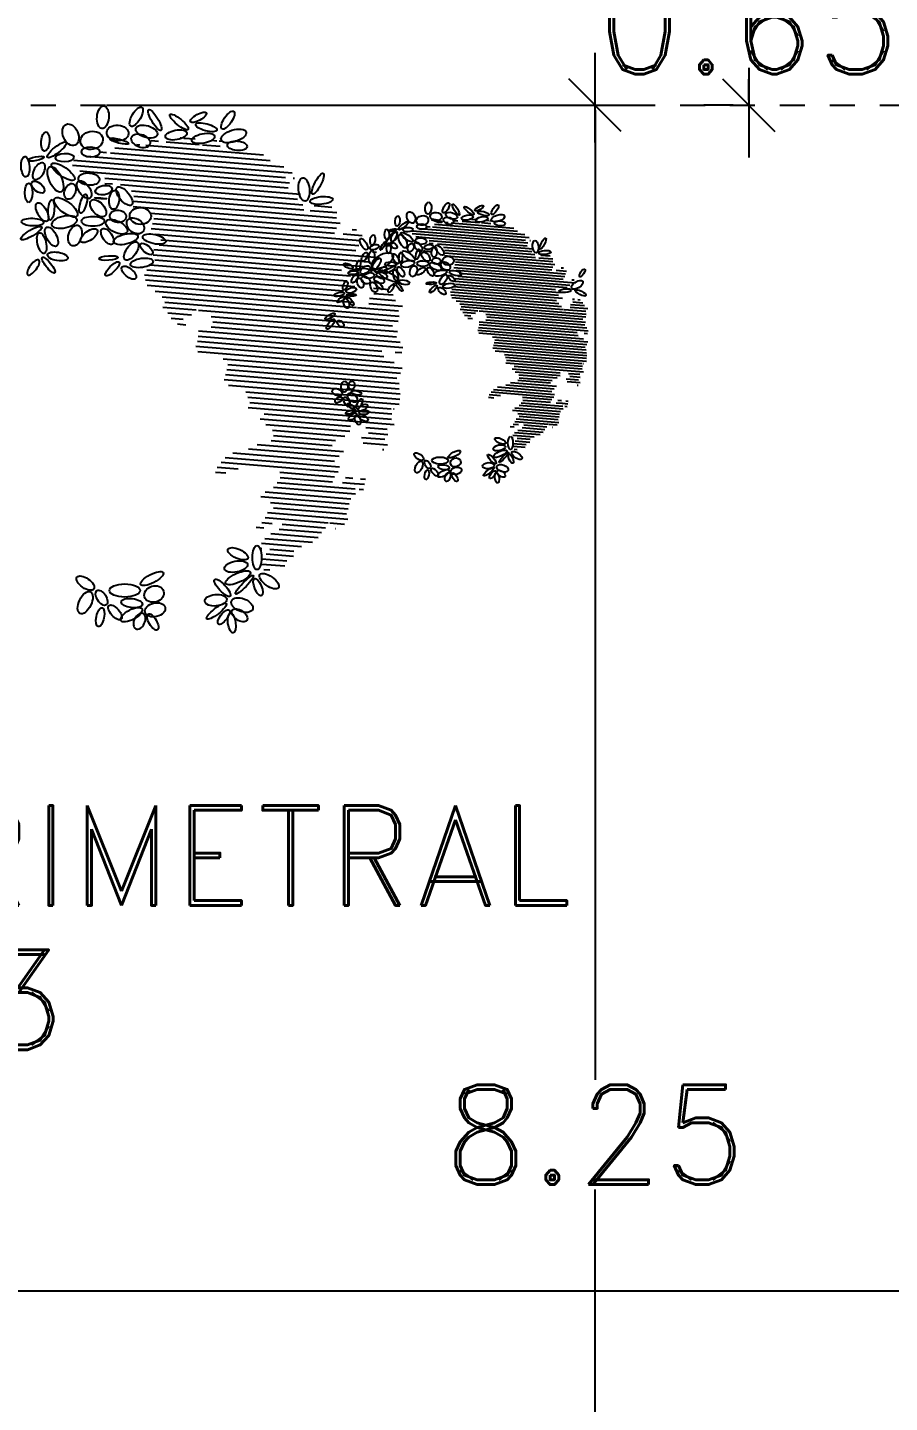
# Model space of a CAD drawing. Header units: millimetres. Extents: x 1590 to 1932, y -48 to 167.
# Drawn here: x 1697.19 to 1700.64, y -17.88 to -12.37 of the extents above; entities that cross this region are included whole.
import ezdxf
from ezdxf.enums import TextEntityAlignment as Align

# ---------------------------------------------------------------- set-up
doc = ezdxf.new("R2010")
doc.units = ezdxf.units.MM
doc.header["$LTSCALE"] = 0.1
doc.header["$MEASUREMENT"] = 0
doc.header["$PDMODE"] = 35
doc.header["$PDSIZE"] = 0.75
doc.linetypes.add('DASHED', pattern=[0.75, 0.5, -0.25])
doc.layers.get('0').update_dxf_attribs({"linetype": 'CONTINUOUS'})
doc.layers.get('DEFPOINTS').update_dxf_attribs({"linetype": 'CONTINUOUS'})
for name, color, linetype in [('CALLES', 3, 'CONTINUOUS'), ('MUEBLES', 1, 'CONTINUOUS'), ('PAREDES', 3, 'CONTINUOUS'), ('TEXT', 3, 'CONTINUOUS')]:
    doc.layers.add(name, color=color, linetype=linetype)
doc.styles.add('ROMAND', font='romand.shx')
doc.dimstyles.new('URBA', dxfattribs={"dimtxt": 20, "dimasz": 0.5, "dimexe": 1.25, "dimexo": 0.63, "dimgap": 0.63, "dimtad": 0, "dimtih": 1, "dimtoh": 1, "dimzin": 1, "dimdsep": 46, "dimtxsty": 'ROMAND', "dimcen": 2.5, "dimclrd": 1, "dimclre": 1, "dimclrt": 3, "dimadec": 0, "dimazin": 0, "dimtfac": 1, "dimtmove": 0, "dimatfit": 3, "dimfxl": 1, "dimtvp": 1, "dimtolj": 1, "dimtzin": 1, "dimarcsym": 0})

# ---------------------------------------------------------------- blocks, each defined once
blk = doc.blocks.new('UTP1$0$DIMBLOCK')
at = {"color": 4}
blk.add_line((-5.25, -5.25), (5.25, 5.25), dxfattribs=at)
at = {"color": 1}
blk.add_line((-7.5, 0), (10.5, 0), dxfattribs=at)
blk = doc.blocks.new('*D20')
at = {"color": 1, "linetype": 'Continuous', "lineweight": -2, "transparency": 16777216}
for p, q in [((1701.2441, -17.4342), (1701.1266, -17.4342)), ((1701.3066, -17.4542), (1701.3066, -18.0892)), ((1701.3066, -19.1642), (1701.3066, -18.5292)), ((1699.2382, -19.1842), (1701.4866, -19.1842))]:
    blk.add_line(p, q, dxfattribs=at)
at = {"layer": 'DEFPOINTS', "color": 0, "linetype": 'Continuous', "transparency": 16777216}
for p in [(1701.3066, -17.4342), (1701.3066, -17.4342), (1699.1757, -19.1842)]:
    blk.add_point(p, dxfattribs=at)
at = {"color": 1, "linetype": 'Continuous', "lineweight": -2, "transparency": 16777216, "xscale": 0.02, "yscale": 0.02, "zscale": 0.02}
for p, rotation in [((1701.3066, -17.4342), 90), ((1701.3066, -19.1842), 270)]:
    blk.add_blockref('UTP1$0$DIMBLOCK', p, dxfattribs=dict(at, rotation=rotation))
at = {"color": 3, "linetype": 'Continuous', "transparency": 16777216, "insert": (1701.3066, -18.3092), "char_height": 0.4, "attachment_point": 5, "style": 'ROMAND'}
blk.add_mtext('\\A1;1.75', dxfattribs=at)
blk = doc.blocks.new('*D19')
at = {"color": 1, "linetype": 'Continuous', "lineweight": -2, "transparency": 16777216}
for p, q in [((1697.5025, -12.6824), (1699.6392, -12.6824)), ((1699.4592, -12.7024), (1699.4592, -16.5874)), ((1699.4592, -20.9124), (1699.4592, -17.0274)), ((1697.5025, -20.9324), (1699.6392, -20.9324))]:
    blk.add_line(p, q, dxfattribs=at)
at = {"layer": 'DEFPOINTS', "color": 0, "linetype": 'Continuous', "transparency": 16777216}
for p in [(1697.44, -12.6824), (1699.4592, -12.6824), (1697.44, -20.9324)]:
    blk.add_point(p, dxfattribs=at)
at = {"color": 1, "linetype": 'Continuous', "lineweight": -2, "transparency": 16777216, "xscale": 0.02, "yscale": 0.02, "zscale": 0.02}
for p, rotation in [((1699.4592, -12.6824), 90), ((1699.4592, -20.9324), 270)]:
    blk.add_blockref('UTP1$0$DIMBLOCK', p, dxfattribs=dict(at, rotation=rotation))
at = {"color": 3, "linetype": 'Continuous', "transparency": 16777216, "insert": (1699.4592, -16.8074), "char_height": 0.4, "attachment_point": 5, "style": 'ROMAND'}
blk.add_mtext('\\A1;8.25', dxfattribs=at)
blk = doc.blocks.new('E6', base_point=(554.09564, 428.344445))
blk.add_circle((554.330218, 428.344445), 0.234577)
blk = doc.blocks.new('ARB-9')
at = {"color": 0}
for p, q in [((24.1087, 9.9248), (24.1087, 9.9251)), ((24.1294, 9.0923), (24.1294, 9.9436)), ((24.1501, 9.0739), (24.1501, 9.9455)), ((24.1087, 9.0668), (24.1087, 9.8917)), ((24.1708, 9.8457), (24.1708, 9.9151)), ((24.088, 9.8143), (24.088, 9.8431)), ((24.1708, 9.0774), (24.1708, 9.8439)), ((24.1915, 9.0269), (24.1915, 9.8133)), ((24.2121, 9.7806), (24.2121, 9.8114)), ((24.0673, 9.1582), (24.0673, 9.7828)), ((24.088, 9.1022), (24.088, 9.7978)), ((24.0466, 9.7501), (24.0466, 9.7506)), ((24.0466, 9.6834), (24.0466, 9.6979)), ((24.2121, 9.0374), (24.2121, 9.7485)), ((24.2328, 9.0133), (24.2328, 9.7024)), ((24.0466, 9.187), (24.0466, 9.6593)), ((24.2535, 9.0084), (24.2535, 9.6908)), ((24.2742, 8.8753), (24.2742, 9.6908)), ((24.2949, 9.6449), (24.2949, 9.6908)), ((24.2949, 8.8594), (24.2949, 9.6427)), ((24.0259, 9.6112), (24.0259, 9.6405)), ((24.3156, 8.8724), (24.3156, 9.6175)), ((24.3363, 8.8786), (24.3363, 9.604)), ((24.357, 8.7734), (24.357, 9.6075)), ((24.3777, 8.7773), (24.3777, 9.6118)), ((24.3984, 8.788), (24.3984, 9.5928)), ((24.4604, 8.7513), (24.4604, 9.5946)), ((24.4811, 8.838), (24.4811, 9.5949)), ((24.5225, 8.8119), (24.5225, 9.603)), ((24.5432, 8.7801), (24.5432, 9.6154)), ((24.5639, 8.8238), (24.5639, 9.6235)), ((24.5846, 8.8056), (24.5846, 9.6172)), ((24.6053, 8.7842), (24.6053, 9.6088)), ((24.0259, 9.4474), (24.0259, 9.5793)), ((24.419, 8.6927), (24.419, 9.5697)), ((24.4397, 8.7347), (24.4397, 9.5747)), ((24.5018, 8.8005), (24.5018, 9.5864)), ((24.6259, 8.7665), (24.6259, 9.5746)), ((24.6466, 8.5934), (24.6466, 9.5454)), ((24.6673, 8.5955), (24.6673, 9.5335)), ((24.688, 9.4056), (24.688, 9.5397)), ((24.0053, 9.5215), (24.0053, 9.5254)), ((24.0053, 9.4646), (24.0053, 9.511)), ((24.7087, 9.4218), (24.7087, 9.5173)), ((24.7294, 9.4547), (24.7294, 9.5023)), ((24.0259, 9.3628), (24.0259, 9.4339)), ((24.7501, 9.4423), (24.7501, 9.4759)), ((24.0053, 9.3775), (24.0053, 9.398)), ((24.0053, 9.3565), (24.0053, 9.3688)), ((24.688, 8.616), (24.688, 9.3953)), ((24.7708, 8.5679), (24.7708, 9.3891)), ((24.7915, 8.6511), (24.7915, 9.3886)), ((24.8121, 8.6408), (24.8121, 9.3903)), ((24.8328, 8.598), (24.8328, 9.3954)), ((24.8535, 8.564), (24.8535, 9.3849)), ((24.7087, 8.5945), (24.7087, 9.3435)), ((24.7294, 8.5968), (24.7294, 9.3354)), ((24.7501, 8.5806), (24.7501, 9.3406)), ((24.8742, 8.5692), (24.8742, 9.2812)), ((24.8949, 8.582), (24.8949, 9.2612)), ((24.9156, 8.5708), (24.9156, 9.2639)), ((24.9363, 8.5689), (24.9363, 9.267)), ((24.957, 8.564), (24.957, 9.271)), ((25.288, 8.786), (25.288, 9.2564)), ((25.3087, 9.1859), (25.3087, 9.27)), ((25.3294, 9.2341), (25.3294, 9.2748)), ((24.9777, 8.564), (24.9777, 9.2518)), ((25.2466, 8.8043), (25.2466, 9.2127)), ((25.2673, 8.7822), (25.2673, 9.2414)), ((24.9984, 8.564), (24.9984, 9.1802)), ((25.019, 8.5944), (25.019, 9.1711)), ((25.0397, 8.5906), (25.0397, 9.1611)), ((25.0604, 8.5906), (25.0604, 9.1659)), ((25.2259, 8.7869), (25.2259, 9.1507)), ((25.0811, 8.5775), (25.0811, 9.1)), ((25.1018, 8.7519), (25.1018, 9.1141)), ((25.2053, 8.7712), (25.2053, 9.1185)), ((25.5363, 9.0638), (25.5363, 9.0945)), ((24.1294, 9.0554), (24.1294, 9.0613)), ((25.1225, 8.7519), (25.1225, 9.0898)), ((25.1432, 8.771), (25.1432, 9.0618)), ((25.1639, 8.8069), (25.1639, 9.0561)), ((25.1846, 8.8183), (25.1846, 9.0642)), ((25.3708, 8.7091), (25.3708, 9.0386)), ((25.3915, 8.7263), (25.3915, 9.0703)), ((25.4121, 8.7315), (25.4121, 9.0861)), ((25.4328, 8.7335), (25.4328, 9.0454)), ((25.4742, 8.7315), (25.4742, 9.0541)), ((25.4949, 8.8095), (25.4949, 9.0623)), ((25.5156, 9.0331), (25.5156, 9.0737)), ((25.5777, 8.865), (25.5777, 9.0567)), ((25.5984, 8.9077), (25.5984, 9.069)), ((25.619, 9.0653), (25.619, 9.0752)), ((25.6397, 8.9362), (25.6397, 9.0465)), ((25.6604, 8.9619), (25.6604, 9.0627)), ((25.6811, 8.9681), (25.6811, 9.0603)), ((25.7018, 9.0264), (25.7018, 9.0502)), ((24.2535, 8.876), (24.2535, 8.9827)), ((25.3087, 8.7992), (25.3087, 9.019)), ((25.3294, 8.8056), (25.3294, 9.0154)), ((25.3501, 8.7125), (25.3501, 9.0256)), ((25.4535, 8.7383), (25.4535, 9.0328)), ((25.5156, 8.8186), (25.5156, 8.993)), ((25.5363, 8.8331), (25.5363, 9.0032)), ((25.557, 8.8441), (25.557, 9.0349)), ((25.619, 8.9369), (25.619, 9.0331)), ((24.2328, 8.8976), (24.2328, 8.9679)), ((24.3363, 8.7673), (24.3363, 8.8441)), ((24.3156, 8.792), (24.3156, 8.8086)), ((24.6259, 8.5974), (24.6259, 8.7617)), ((25.3294, 8.7183), (25.3294, 8.7649)), ((25.4949, 8.7431), (25.4949, 8.803)), ((25.5156, 8.7777), (25.5156, 8.7793)), ((24.3984, 8.7049), (24.3984, 8.7207)), ((24.5846, 8.6124), (24.5846, 8.7179)), ((24.6053, 8.5838), (24.6053, 8.719)), ((25.3087, 8.7247), (25.3087, 8.7544)), ((25.3294, 8.6773), (25.3294, 8.7163)), ((24.5432, 8.6897), (24.5432, 8.7049)), ((24.5432, 8.6472), (24.5432, 8.6663)), ((24.5639, 8.6245), (24.5639, 8.7016)), ((25.1018, 8.6049), (25.1018, 8.6898)), ((25.1225, 8.6002), (25.1225, 8.6777)), ((25.1432, 8.6109), (25.1432, 8.7044)), ((25.1639, 8.5974), (25.1639, 8.6953)), ((25.3087, 8.6744), (25.3087, 8.6939)), ((25.3501, 8.6786), (25.3501, 8.6964)), ((24.7915, 8.5711), (24.7915, 8.5969)), ((25.1846, 8.6109), (25.1846, 8.6168)), ((24.2904, 8.5574), (24.2904, 8.5576)), ((24.3014, 8.1134), (24.3014, 8.5675)), ((24.3125, 8.1036), (24.3125, 8.5685)), ((24.3235, 8.5152), (24.3235, 8.5523)), ((25.019, 8.5834), (25.019, 8.5854)), ((24.2794, 8.4985), (24.2794, 8.5138)), ((24.2794, 8.1187), (24.2794, 8.4897)), ((24.2904, 8.0998), (24.2904, 8.5398)), ((24.3235, 8.1055), (24.3235, 8.5143)), ((24.3345, 8.0786), (24.3345, 8.4979)), ((24.3456, 8.4805), (24.3456, 8.4969)), ((24.2573, 8.4643), (24.2573, 8.4645)), ((24.2573, 8.4287), (24.2573, 8.4364)), ((24.2683, 8.1486), (24.2683, 8.4817)), ((24.3456, 8.0841), (24.3456, 8.4634)), ((24.3566, 8.0713), (24.3566, 8.4388)), ((24.3676, 8.0687), (24.3676, 8.4326)), ((24.3787, 7.9977), (24.3787, 8.4326)), ((24.3897, 8.4082), (24.3897, 8.4326)), ((24.2463, 8.3902), (24.2463, 8.4058)), ((24.2573, 8.164), (24.2573, 8.4158)), ((24.3897, 7.9892), (24.3897, 8.407)), ((24.4007, 7.9962), (24.4007, 8.3935)), ((24.4118, 7.9995), (24.4118, 8.3864)), ((24.4228, 7.9434), (24.4228, 8.3882)), ((24.4338, 7.9454), (24.4338, 8.3905)), ((24.4449, 7.9511), (24.4449, 8.3804)), ((24.478, 7.9316), (24.478, 8.3813)), ((24.489, 7.9778), (24.489, 8.3815)), ((24.5001, 7.9578), (24.5001, 8.3769)), ((24.5111, 7.9639), (24.5111, 8.3858)), ((24.5221, 7.9469), (24.5221, 8.3924)), ((24.5332, 7.9702), (24.5332, 8.3967)), ((24.5442, 7.9605), (24.5442, 8.3934)), ((24.5552, 7.9491), (24.5552, 8.3889)), ((24.2352, 8.3423), (24.2352, 8.3444)), ((24.2352, 8.312), (24.2352, 8.3367)), ((24.2463, 8.3028), (24.2463, 8.3732)), ((24.4559, 7.9003), (24.4559, 8.368)), ((24.467, 7.9227), (24.467, 8.3707)), ((24.5663, 7.9397), (24.5663, 8.3707)), ((24.5773, 7.8473), (24.5773, 8.3551)), ((24.5883, 7.8485), (24.5883, 8.3487)), ((24.5994, 8.2805), (24.5994, 8.352)), ((24.6104, 8.2892), (24.6104, 8.3401)), ((24.6214, 8.3067), (24.6214, 8.3321)), ((24.2352, 8.2655), (24.2352, 8.2765)), ((24.2463, 8.2577), (24.2463, 8.2956)), ((24.5994, 7.8594), (24.5994, 8.275)), ((24.6325, 8.3001), (24.6325, 8.318)), ((24.6435, 7.8337), (24.6435, 8.2717)), ((24.6545, 7.8781), (24.6545, 8.2714)), ((24.6656, 7.8726), (24.6656, 8.2724)), ((24.6766, 7.8498), (24.6766, 8.2751)), ((24.6876, 7.8316), (24.6876, 8.2695)), ((24.2352, 8.2543), (24.2352, 8.2609)), ((24.6104, 7.8479), (24.6104, 8.2474)), ((24.6214, 7.8491), (24.6214, 8.2431)), ((24.6325, 7.8405), (24.6325, 8.2458)), ((24.6987, 7.8345), (24.6987, 8.2142)), ((24.9414, 8.189), (24.9414, 8.2108)), ((24.7097, 7.8413), (24.7097, 8.2035)), ((24.7207, 7.8353), (24.7207, 8.205)), ((24.7318, 7.8343), (24.7318, 8.2066)), ((24.7428, 7.8316), (24.7428, 8.2087)), ((24.7538, 7.8316), (24.7538, 8.1985)), ((24.7649, 7.8316), (24.7649, 8.1603)), ((24.7759, 7.8479), (24.7759, 8.1555)), ((24.8973, 7.9598), (24.8973, 8.1777)), ((24.9083, 7.948), (24.9083, 8.193)), ((24.9194, 7.9501), (24.9194, 8.2009)), ((24.9304, 8.1634), (24.9304, 8.2082)), ((24.787, 7.8458), (24.787, 8.1501)), ((24.798, 7.8458), (24.798, 8.1527)), ((24.809, 7.8389), (24.809, 8.1175)), ((24.8201, 7.9319), (24.8201, 8.125)), ((24.8311, 7.9319), (24.8311, 8.1121)), ((24.8752, 7.9422), (24.8752, 8.1274)), ((24.8863, 7.9505), (24.8863, 8.1446)), ((24.9745, 7.9182), (24.9745, 8.1017)), ((24.9856, 7.921), (24.9856, 8.1101)), ((25.0407, 8.0818), (25.0407, 8.1035)), ((25.0518, 8.0982), (25.0518, 8.1146)), ((25.0849, 8.015), (25.0849, 8.101)), ((25.0959, 8.099), (25.0959, 8.1043)), ((24.3014, 8.0937), (24.3014, 8.0969)), ((24.3566, 8.0096), (24.3566, 8.0471)), ((24.3676, 7.9981), (24.3676, 8.055)), ((24.8421, 7.942), (24.8421, 8.0971)), ((24.8532, 7.9612), (24.8532, 8.0941)), ((24.8642, 7.9673), (24.8642, 8.0984)), ((24.9304, 7.9571), (24.9304, 8.0743)), ((24.9414, 7.9605), (24.9414, 8.0724)), ((24.9525, 7.9109), (24.9525, 8.0778)), ((24.9635, 7.909), (24.9635, 8.0848)), ((24.9966, 7.9221), (24.9966, 8.0884)), ((25.0076, 7.9246), (25.0076, 8.0817)), ((25.0187, 7.921), (25.0187, 8.0931)), ((25.0297, 7.9626), (25.0297, 8.0974)), ((25.0407, 7.9675), (25.0407, 8.0604)), ((25.0518, 7.9752), (25.0518, 8.0659)), ((25.0628, 7.981), (25.0628, 8.0828)), ((25.0738, 7.9922), (25.0738, 8.0945)), ((25.0959, 8.0306), (25.0959, 8.0819)), ((25.107, 8.0302), (25.107, 8.089)), ((25.118, 8.0439), (25.118, 8.0976)), ((25.129, 8.0472), (25.129, 8.0964)), ((25.1401, 8.0783), (25.1401, 8.091)), ((24.4007, 7.9533), (24.4007, 7.9621)), ((24.4118, 7.9401), (24.4118, 7.9811)), ((24.5663, 7.8495), (24.5663, 7.9371)), ((24.9414, 7.914), (24.9414, 7.9388)), ((25.0297, 7.9272), (25.0297, 7.9591)), ((25.0407, 7.9456), (25.0407, 7.9465)), ((24.4449, 7.9068), (24.4449, 7.9153)), ((24.5221, 7.8987), (24.5221, 7.9068)), ((24.5221, 7.876), (24.5221, 7.8862)), ((24.5332, 7.8639), (24.5332, 7.905)), ((24.5442, 7.8575), (24.5442, 7.9138)), ((24.5552, 7.8422), (24.5552, 7.9143)), ((24.8201, 7.8535), (24.8201, 7.8988)), ((24.8311, 7.851), (24.8311, 7.8923)), ((24.8421, 7.8567), (24.8421, 7.9066)), ((24.8532, 7.8495), (24.8532, 7.9017)), ((24.9304, 7.9174), (24.9304, 7.9332)), ((24.9304, 7.8906), (24.9304, 7.901)), ((24.9414, 7.8921), (24.9414, 7.9129)), ((24.9525, 7.8928), (24.9525, 7.9023)), ((24.6545, 7.8354), (24.6545, 7.8492)), ((24.7759, 7.842), (24.7759, 7.8431)), ((24.8642, 7.8567), (24.8642, 7.8598))]:
    blk.add_line(p, q, dxfattribs=at)
for p, xscale, yscale, zscale, rotation in [((24.2109, 10.1282), 0.1758367028017242, -0.07173749288793103, 0.1758367028017242, 171.928069), ((24.1254, 10.0625), 0.1398701017241379, -0.03284366702586208, 0.1398701017241379, 73.542731), ((24.1502, 10.0625), 0.1574537877155173, 0.08556640991379312, 0.1574537877155173, 25.551858), ((24.2293, 10.1023), 0.1334760420258621, -0.07260180129310345, 0.1334760420258621, 305.58337), ((24.2349, 10.1152), 0.1638478474137931, -0.06568735150862069, 0.1638478474137931, 355.645101), ((24.3804, 10.0297), 0.1766359668103449, -0.07865196012931033, 0.1766359668103449, 146.794294), ((24.3868, 10.0426), 0.1886248396551724, -0.06568735150862069, 0.1886248396551724, 87.213589), ((24.4051, 10.0495), 0.2062085081896552, -0.05272274288793104, 0.2062085081896552, 54.41663), ((24.5386, 10.0495), 0.1574537877155173, 0.05877288426724138, 0.1574537877155173, 32.501065), ((24.1014, 10.0625), 0.1638478474137931, -0.07173749288793103, 0.1638478474137931, 180), ((24.1254, 10.0495), 0.2070077547413793, -0.05272274288793104, 0.2070077547413793, 227.239264), ((24.1502, 10.0297), 0.2365802961206897, -0.07865196012931033, 0.2365802961206897, 299.935902), ((24.1622, 10.0366), 0.2365802961206897, -0.1054454857758621, 0.2365802961206897, 330.837991), ((24.3748, 10.0167), 0.1758367028017242, -0.05272274288793104, 0.1758367028017242, 180), ((24.4051, 10.0297), 0.1822307799568966, -0.08556640991379312, 0.1822307799568966, 327.347353), ((24.4291, 10.0564), 0.1822307799568966, -0.07260180129310345, 0.1822307799568966, 342.3308149999999), ((24.5266, 10.0366), 0.1694426431034483, -0.04580827564655172, 0.1694426431034483, 316.804062), ((24.0678, 9.9424), 0.1934203887931035, -0.1287817778017241, 0.1934203887931035, 152.112675), ((24.1254, 10.0167), 0.1582530342672414, -0.07260180129310345, 0.1582530342672414, 263.05435), ((24.2229, 9.938), 0.1398701017241379, -0.09161656875000002, 0.1398701017241379, 16.690792), ((24.35, 9.9112), 0.2429743558189655, -0.09766671012931036, 0.2429743558189655, 122.817286), ((24.3628, 9.9112), 0.2181973635775862, -0.1045811773706897, 0.2181973635775862, 72.40862299999999), ((24.5146, 10.0167), 0.1758367028017242, -0.07260180129310345, 0.1758367028017242, 274.748106), ((24.0551, 9.9216), 0.1934203887931035, -0.1547109950431035, 0.1934203887931035, 254.7984), ((24.1989, 9.9182), 0.1814315159482759, -0.1045811773706897, 0.1814315159482759, 270), ((24.2109, 9.9182), 0.1758367028017242, -0.09161656875000002, 0.1758367028017242, 319.587694), ((24.3868, 9.9052), 0.1822307799568966, -0.1114956271551724, 0.1822307799568966, 10.58008), ((23.9927, 9.8404), 0.1934203887931035, -0.10112394375, 0.1934203887931035, 180), ((24.0926, 9.9147), 0.1558552596982759, -0.08729502672413794, 0.1558552596982759, 266.487796), ((24.338, 9.8983), 0.170241907112069, -0.05185843448275862, 0.170241907112069, 191.266013), ((24.2836, 9.8594), 0.1758367028017242, -0.09853101853448276, 0.1758367028017242, 314.0484609999999), ((24.3628, 9.7997), 0.1998144484913793, 0.07865196012931033, 0.1998144484913793, 85.992639), ((24.3987, 9.8265), 0.170241907112069, -0.07865196012931033, 0.170241907112069, 49.743806), ((24.0055, 9.8205), 0.187026311637931, -0.1348319191810345, 0.187026311637931, 270), ((24.0303, 9.8067), 0.1686433965517242, -0.03370797543103448, 0.1686433965517242, 280.4783160000001), ((24.2469, 9.8464), 0.1462641788793103, -0.07951626853448276, 0.1462641788793103, 255.613959), ((24.2717, 9.8464), 0.1031042540948276, -0.006914449784482759, 0.1031042540948276, 270), ((24.3931, 9.8067), 0.1574537877155173, -0.07865196012931033, 0.1574537877155173, 321.691422), ((24.5018, 9.7341), 0.1638478474137931, -0.03889382586206896, 0.1638478474137931, 81.175392), ((24.2229, 9.7609), 0.1942196353448276, -0.08556640991379312, 0.1942196353448276, 315.909593), ((24.2349, 9.7669), 0.1638478474137931, -0.0847021015086207, 0.1638478474137931, 2.251892), ((24.338, 9.7807), 0.1398701017241379, -0.1054454857758621, 0.1398701017241379, 270), ((24.3628, 9.7937), 0.1998144484913793, -0.09853101853448276, 0.1998144484913793, 291.88042), ((24.4107, 9.6623), 0.212602567887931, -0.08556640991379312, 0.212602567887931, 71.749948), ((24.5202, 9.728), 0.1638478474137931, -0.05272274288793104, 0.1638478474137931, 40.566776), ((25.8342, 9.7228), 0.1758367028017242, -0.08556640991379312, 0.1758367028017242, 119.944796), ((25.8462, 9.7358), 0.2062085081896552, -0.1045811773706897, 0.2062085081896552, 20.744685), ((23.9743, 9.7263), 0.187026311637931, -0.0743304181034483, 0.187026311637931, 205.261598), ((23.9807, 9.7055), 0.1934203887931035, -0.10112394375, 0.1934203887931035, 282.305911), ((24.0175, 9.7194), 0.1686433965517242, -0.1080383935344828, 0.1686433965517242, 287.217457), ((24.3324, 9.7012), 0.1822307799568966, -0.144339311637931, 0.1822307799568966, 266.129052), ((24.35, 9.7081), 0.1646470939655172, -0.1184100943965517, 0.1646470939655172, 301.793919), ((24.4355, 9.6623), 0.1822307799568966, -0.08556640991379312, 0.1822307799568966, 29.714794), ((24.5386, 9.715), 0.1518589745689655, -0.07260180129310345, 0.1518589745689655, 306.041986), ((25.8398, 9.7099), 0.1454649148706897, -0.07865196012931033, 0.1454649148706897, 322.530636), ((25.9069, 9.6839), 0.1638478474137931, -0.06568735150862069, 0.1638478474137931, 6.885925999999999), ((23.9807, 9.6044), 0.2054092441810345, -0.05358705129310345, 0.2054092441810345, 144.501428), ((24.4107, 9.6424), 0.2006136950431035, -0.07865196012931033, 0.2006136950431035, 277.965534), ((24.4411, 9.6494), 0.1342753060344828, -0.0596371926724138, 0.1342753060344828, 305.188152), ((24.5266, 9.6822), 0.1942196353448276, -0.07865196012931033, 0.1942196353448276, 256.776838), ((25.8254, 9.5379), 0.261357288362069, -0.1114956271551724, 0.261357288362069, 85.44208800000001), ((25.895, 9.6571), 0.1574537877155173, -0.07173749288793103, 0.1574537877155173, 314.1184079999999), ((24.0055, 9.5845), 0.187026311637931, -0.0812448853448276, 0.187026311637931, 254.828294), ((25.8798, 9.524), 0.1822307799568966, -0.07865196012931033, 0.1822307799568966, 92.20655800000002), ((25.8981, 9.524), 0.2062085081896552, -0.0847021015086207, 0.2062085081896552, 56.620077), ((23.9679, 9.4964), 0.1998144484913793, -0.05358705129310345, 0.1998144484913793, 124.601171), ((25.8014, 9.5379), 0.2181973635775862, -0.07260180129310345, 0.2181973635775862, 237.514893), ((25.9165, 9.518), 0.1454649148706897, 0.09161656875000002, 0.1454649148706897, 21.157575), ((23.9368, 9.4895), 0.1558552596982759, -0.05358705129310345, 0.1558552596982759, 236.262371), ((23.9863, 9.3883), 0.1998144484913793, -0.0812448853448276, 0.1998144484913793, 73.987174), ((25.8494, 9.518), 0.170241907112069, -0.1382891528017241, 0.170241907112069, 248.38077), ((25.9101, 9.5111), 0.1766359668103449, -0.1175457859913793, 0.1766359668103449, 252.313808), ((25.9165, 9.4981), 0.1574537877155173, -0.06568735150862069, 0.1574537877155173, 325.179835), ((23.9615, 9.3814), 0.187026311637931, -0.06050150107758621, 0.187026311637931, 100.347736), ((23.9552, 9.3615), 0.1814315159482759, -0.06741596831896551, 0.1814315159482759, 209.167432), ((23.9991, 9.3615), 0.2245914407327587, -0.10112394375, 0.2245914407327587, 247.872239), ((24.0175, 9.3348), 0.1686433965517242, -0.0812448853448276, 0.1686433965517242, 270), ((25.8318, 9.1895), 0.1878255756465518, -0.09853101853448276, 0.1878255756465518, 79.93621999999999), ((25.8494, 9.1895), 0.212602567887931, -0.05272274288793104, 0.212602567887931, 47.239264), ((25.6616, 9.1178), 0.1878255756465518, -0.07865196012931033, 0.1878255756465518, 109.518547), ((25.6855, 9.1178), 0.2006136950431035, -0.09248087715517243, 0.2006136950431035, 73.80598400000001), ((25.7159, 9.104), 0.2309855004310345, -0.07865196012931033, 0.2309855004310345, 60.76383000000001), ((25.819, 9.1766), 0.1950188993534483, -0.05877288426724138, 0.1950188993534483, 132.760736), ((25.8742, 9.1766), 0.1518589745689655, -0.05877288426724138, 0.1518589745689655, 32.228389), ((25.7287, 9.091), 0.2181973635775862, -0.03889382586206896, 0.2181973635775862, 39.219307), ((25.8374, 9.1697), 0.1942196353448276, -0.1114956271551724, 0.1942196353448276, 286.618283), ((25.8742, 9.1636), 0.1518589745689655, -0.08556640991379312, 0.1518589745689655, 300.195482), ((25.8862, 9.1697), 0.170241907112069, -0.06568735150862069, 0.170241907112069, 347.7961789999999), ((25.7039, 9.0781), 0.2062085081896552, -0.07865196012931033, 0.2062085081896552, 175.292933), ((25.7407, 9.085), 0.1574537877155173, -0.0596371926724138, 0.1574537877155173, 333.206796), ((24.2165, 9.0063), 0.2006136950431035, -0.09248087715517243, 0.2006136950431035, 169.89314), ((25.7223, 9.0651), 0.1942196353448276, -0.08556640991379312, 0.1942196353448276, 301.060408), ((24.1861, 8.9795), 0.2006136950431035, -0.05272274288793104, 0.2006136950431035, 203.115863), ((24.2165, 8.9864), 0.1942196353448276, -0.06568735150862069, 0.1942196353448276, 259.881614), ((24.6557, 8.8512), 0.09377957482758624, -0.03134553827586208, 0.09377957482758624, 54.629061), ((24.6783, 8.8512), 0.1069939706896552, -0.03825999620689656, 0.1069939706896552, 32.662387), ((24.4681, 8.7936), 0.08695924448275864, -0.03595518310344828, 0.08695924448275864, 108.535537), ((24.5585, 8.8236), 0.0775812879310345, -0.03503325413793104, 0.0775812879310345, 196.085972), ((24.5649, 8.8129), 0.09079568379310346, -0.04194771206896552, 0.09079568379310346, 249.946493), ((24.5713, 8.8199), 0.09079568379310346, -0.03134553827586208, 0.09079568379310346, 72.514496), ((24.5845, 8.8129), 0.08738551862068968, -0.02811879620689656, 0.08738551862068968, 52.422076), ((24.5909, 8.8166), 0.09079568379310346, -0.04563541862068967, 0.09079568379310346, 338.153925), ((24.6847, 8.8374), 0.06820333137931037, -0.04194771206896552, 0.06820333137931037, 306.8794), ((24.9762, 8.7954), 0.09079568379310346, -0.05623759241379311, 0.09079568379310346, 108.796262), ((24.989, 8.7954), 0.06820333137931037, -0.04194771206896552, 0.06820333137931037, 50.890389), ((24.3901, 8.7429), 0.1099778710344828, -0.04563541862068967, 0.1099778710344828, 144.06217), ((24.4016, 8.7429), 0.08354907931034483, -0.03964288965517243, 0.08354907931034483, 24.05534500000001), ((24.4775, 8.7742), 0.09079568379310346, -0.03134553827586208, 0.09079568379310346, 185.211036), ((24.4873, 8.7604), 0.09718974931034487, -0.0557766279310345, 0.09718974931034487, 227.239264), ((24.4899, 8.8093), 0.1942196353448276, -0.0596371926724138, 0.1942196353448276, 259.521684), ((24.4839, 8.771), 0.08738551862068968, -0.03180650275862069, 0.08738551862068968, 81.175392), ((24.4873, 8.771), 0.09718974931034487, -0.03872096068965518, 0.09718974931034487, 28.399808), ((24.5035, 8.7567), 0.08397535344827589, -0.0557766279310345, 0.08397535344827589, 296.743497), ((24.5069, 8.7673), 0.08738551862068968, -0.04886217000000001, 0.08738551862068968, 336.3547549999999), ((24.5781, 8.8093), 0.0809914531034483, -0.02074337379310345, 0.0809914531034483, 264.440296), ((24.5875, 8.806), 0.08440161827586208, -0.02811879620689656, 0.08440161827586208, 317.202229), ((24.9536, 8.7604), 0.07118722241379312, -0.05254987655172415, 0.07118722241379312, 180), ((24.9664, 8.7885), 0.09377957482758624, -0.05623759241379311, 0.09377957482758624, 180), ((24.963, 8.7604), 0.09079568379310346, -0.03503325413793104, 0.09079568379310346, 276.387212), ((24.9728, 8.771), 0.09420584896551727, -0.0631520503448276, 0.09420584896551727, 306.707109), ((24.986, 8.7848), 0.09036940965517243, -0.04194771206896552, 0.09036940965517243, 330.787984), ((25.0278, 8.7429), 0.07118722241379312, -0.02443108034482759, 0.07118722241379312, 118.163468), ((25.0346, 8.736), 0.09036940965517243, -0.02811879620689656, 0.09036940965517243, 65.345158), ((25.0474, 8.7323), 0.08397535344827589, -0.03825999620689656, 0.08397535344827589, 45.284341), ((24.3709, 8.7254), 0.09036940965517243, -0.04194771206896552, 0.09036940965517243, 183.550469), ((24.385, 8.7323), 0.08013891413793105, -0.03964288965517243, 0.08013891413793105, 247.464162), ((24.4595, 8.7168), 0.2062085081896552, -0.1045811773706897, 0.2062085081896552, 232.770168), ((24.4451, 8.7221), 0.1133880362068966, -0.04932313448275864, 0.1133880362068966, 180), ((24.4711, 8.7148), 0.1231922668965518, -0.04517445413793105, 0.1231922668965518, 208.399808), ((24.4745, 8.7046), 0.106567705862069, -0.03503325413793104, 0.106567705862069, 248.725883), ((24.4937, 8.7498), 0.09377957482758624, -0.05254987655172415, 0.09377957482758624, 265.442088), ((24.5001, 8.7046), 0.09079568379310346, -0.05254987655172415, 0.09079568379310346, 289.542316), ((24.5133, 8.7009), 0.09377957482758624, -0.03134553827586208, 0.09377957482758624, 312.760736), ((24.5197, 8.7148), 0.09079568379310346, -0.05254987655172415, 0.09079568379310346, 329.257383), ((25.0278, 8.7323), 0.09420584896551727, -0.03503325413793104, 0.09420584896551727, 204.302428), ((25.0346, 8.7254), 0.09036940965517243, -0.04194771206896552, 0.09036940965517243, 234.962822), ((25.044, 8.7221), 0.08440161827586208, -0.03872096068965518, 0.08440161827586208, 261.553413), ((25.0538, 8.7221), 0.09079568379310346, -0.04240867655172414, 0.09079568379310346, 296.57734), ((25.0538, 8.7323), 0.08738551862068968, -0.04517445413793105, 0.08738551862068968, 338.153925), ((24.2993, 8.6309), 0.07459738758620692, -0.01751662241379311, 0.07459738758620692, 73.542731), ((24.3449, 8.6659), 0.09377957482758624, -0.03825999620689656, 0.09377957482758624, 171.928069), ((24.3684, 8.6649), 0.1462641788793103, -0.05272274288793104, 0.1462641788793103, 208.929827), ((24.3125, 8.6309), 0.08397535344827589, 0.04563541862068967, 0.08397535344827589, 25.551858), ((24.3547, 8.6521), 0.07118722241379312, -0.03872096068965518, 0.07118722241379312, 305.58337), ((24.3513, 8.6696), 0.08738551862068968, 0.02074337379310345, 0.08738551862068968, 31.198129), ((24.3577, 8.659), 0.08738551862068968, -0.03503325413793104, 0.08738551862068968, 355.645101), ((24.4387, 8.6203), 0.1005999144827586, -0.03503325413793104, 0.1005999144827586, 87.213589), ((24.4485, 8.624), 0.1099778710344828, -0.02811879620689656, 0.1099778710344828, 54.41663), ((24.4715, 8.6908), 0.1942196353448276, -0.05877288426724138, 0.1942196353448276, 292.425598), ((24.4839, 8.6972), 0.09420584896551727, -0.05254987655172415, 0.09420584896551727, 282.462417), ((24.5197, 8.624), 0.08397535344827589, 0.03134553827586208, 0.08397535344827589, 32.501065), ((24.2686, 8.5668), 0.1031575406896552, -0.06868361482758621, 0.1031575406896552, 152.112675), ((24.2865, 8.6309), 0.08738551862068968, -0.03825999620689656, 0.08738551862068968, 180), ((24.2993, 8.624), 0.110404135862069, -0.02811879620689656, 0.110404135862069, 227.239264), ((24.2993, 8.6064), 0.08440161827586208, -0.03872096068965518, 0.08440161827586208, 263.05435), ((24.3125, 8.6134), 0.1261761579310345, -0.04194771206896552, 0.1261761579310345, 299.935902), ((24.3189, 8.617), 0.1261761579310345, -0.05623759241379311, 0.1261761579310345, 330.837991), ((24.4191, 8.5502), 0.1295863231034483, -0.05208891206896553, 0.1295863231034483, 122.817286), ((24.4323, 8.6064), 0.09377957482758624, -0.02811879620689656, 0.09377957482758624, 180), ((24.4353, 8.6134), 0.09420584896551727, -0.04194771206896552, 0.09420584896551727, 146.794294), ((24.4259, 8.5502), 0.1163719272413793, -0.0557766279310345, 0.1163719272413793, 72.40862299999999), ((24.4485, 8.6134), 0.09718974931034487, -0.04563541862068967, 0.09718974931034487, 327.347353), ((24.4613, 8.6276), 0.09718974931034487, -0.03872096068965518, 0.09718974931034487, 342.3308149999999), ((24.5069, 8.6064), 0.09377957482758624, -0.03872096068965518, 0.09377957482758624, 274.748106), ((24.5133, 8.617), 0.09036940965517243, -0.02443108034482759, 0.09036940965517243, 316.804062), ((24.2618, 8.5557), 0.1031575406896552, -0.0825125306896552, 0.1031575406896552, 254.7984), ((24.2818, 8.552), 0.08312280517241383, -0.04655734758620691, 0.08312280517241383, 266.487796), ((24.3385, 8.5539), 0.09676347517241382, -0.0557766279310345, 0.09676347517241382, 270), ((24.3449, 8.5539), 0.09377957482758624, -0.04886217000000001, 0.09377957482758624, 319.587694), ((24.3513, 8.5645), 0.07459738758620692, -0.04886217000000001, 0.07459738758620692, 16.690792), ((24.4127, 8.5433), 0.09079568379310346, -0.02765783172413793, 0.09079568379310346, 191.266013), ((24.4259, 8.4907), 0.106567705862069, 0.04194771206896552, 0.106567705862069, 85.992639), ((24.4387, 8.547), 0.09718974931034487, -0.05946433448275863, 0.09718974931034487, 10.58008), ((24.4451, 8.505), 0.09079568379310346, -0.04194771206896552, 0.09079568379310346, 49.743806), ((24.2285, 8.5124), 0.1031575406896552, -0.05393277000000001, 0.1031575406896552, 180), ((24.2354, 8.5018), 0.09974736620689657, -0.07191035689655174, 0.09974736620689657, 270), ((24.2486, 8.4944), 0.08994314482758624, -0.01797758689655173, 0.08994314482758624, 280.4783160000001), ((24.3641, 8.5156), 0.07800756206896553, -0.04240867655172414, 0.07800756206896553, 255.613959), ((24.3577, 8.4732), 0.08738551862068968, -0.04517445413793105, 0.08738551862068968, 2.251892), ((24.3837, 8.5225), 0.09377957482758624, -0.05254987655172415, 0.09377957482758624, 314.0484609999999), ((24.3773, 8.5156), 0.05498893551724139, -0.003687706551724138, 0.05498893551724139, 270), ((24.4259, 8.4875), 0.106567705862069, -0.05254987655172415, 0.106567705862069, 291.88042), ((24.4421, 8.4944), 0.08397535344827589, -0.04194771206896552, 0.08397535344827589, 321.691422), ((24.5001, 8.4557), 0.08738551862068968, -0.02074337379310345, 0.08738551862068968, 81.175392), ((25.2107, 8.4497), 0.09377957482758624, -0.04563541862068967, 0.09377957482758624, 119.944796), ((25.2171, 8.4566), 0.1099778710344828, -0.0557766279310345, 0.1099778710344828, 20.744685), ((24.2187, 8.4516), 0.09974736620689657, -0.03964288965517243, 0.09974736620689657, 205.261598), ((24.2221, 8.4405), 0.1031575406896552, -0.05393277000000001, 0.1031575406896552, 282.305911), ((24.2418, 8.4479), 0.08994314482758624, -0.05762047655172415, 0.08994314482758624, 287.217457), ((24.3513, 8.47), 0.1035838055172414, -0.04563541862068967, 0.1035838055172414, 315.909593), ((24.4097, 8.4382), 0.09718974931034487, -0.07698096620689657, 0.09718974931034487, 266.129052), ((24.4127, 8.4806), 0.07459738758620692, -0.05623759241379311, 0.07459738758620692, 270), ((24.4191, 8.4419), 0.08781178344827588, -0.0631520503448276, 0.08781178344827588, 301.793919), ((24.4515, 8.4174), 0.1133880362068966, -0.04563541862068967, 0.1133880362068966, 71.749948), ((24.4647, 8.4174), 0.09718974931034487, -0.04563541862068967, 0.09718974931034487, 29.714794), ((24.5133, 8.428), 0.1035838055172414, -0.04194771206896552, 0.1035838055172414, 256.776838), ((24.5099, 8.4525), 0.08738551862068968, -0.02811879620689656, 0.08738551862068968, 40.566776), ((24.5197, 8.4456), 0.0809914531034483, -0.03872096068965518, 0.0809914531034483, 306.041986), ((25.2137, 8.4428), 0.0775812879310345, -0.04194771206896552, 0.0775812879310345, 322.530636), ((25.2495, 8.429), 0.08738551862068968, -0.03503325413793104, 0.08738551862068968, 6.885925999999999), ((24.2221, 8.3866), 0.1095515968965518, -0.02857976068965518, 0.1095515968965518, 144.501428), ((24.2354, 8.376), 0.09974736620689657, -0.0433306055172414, 0.09974736620689657, 254.828294), ((24.4515, 8.4068), 0.1069939706896552, -0.04194771206896552, 0.1069939706896552, 277.965534), ((24.4677, 8.4105), 0.07161349655172417, -0.03180650275862069, 0.07161349655172417, 305.188152), ((25.206, 8.3511), 0.1393905537931035, -0.05946433448275863, 0.1393905537931035, 85.44208800000001), ((25.235, 8.3437), 0.09718974931034487, -0.04194771206896552, 0.09718974931034487, 92.20655800000002), ((25.2448, 8.3437), 0.1099778710344828, -0.04517445413793105, 0.1099778710344828, 56.620077), ((25.2431, 8.4147), 0.08397535344827589, -0.03825999620689656, 0.08397535344827589, 314.1184079999999), ((24.1987, 8.3252), 0.08312280517241383, -0.02857976068965518, 0.08312280517241383, 236.262371), ((24.2153, 8.3289), 0.106567705862069, -0.02857976068965518, 0.106567705862069, 124.601171), ((24.2251, 8.2713), 0.106567705862069, -0.0433306055172414, 0.106567705862069, 73.987174), ((25.1932, 8.3511), 0.1163719272413793, -0.03872096068965518, 0.1163719272413793, 237.514893), ((25.2188, 8.3405), 0.09079568379310346, -0.07375421482758622, 0.09079568379310346, 248.38077), ((25.2512, 8.3368), 0.09420584896551727, -0.06269108586206898, 0.09420584896551727, 252.313808), ((25.2546, 8.3299), 0.08397535344827589, -0.03503325413793104, 0.08397535344827589, 325.179835), ((25.2546, 8.3405), 0.0775812879310345, 0.04886217000000001, 0.0775812879310345, 21.157575), ((24.2119, 8.2676), 0.09974736620689657, -0.03226746724137931, 0.09974736620689657, 100.347736), ((24.2085, 8.257), 0.09676347517241382, -0.03595518310344828, 0.09676347517241382, 209.167432), ((24.232, 8.257), 0.119782101724138, -0.05393277000000001, 0.119782101724138, 247.872239), ((24.2418, 8.2427), 0.08994314482758624, -0.0433306055172414, 0.08994314482758624, 270), ((25.2094, 8.1653), 0.1001736403448276, -0.05254987655172415, 0.1001736403448276, 79.93621999999999), ((25.1186, 8.127), 0.1001736403448276, -0.04194771206896552, 0.1001736403448276, 109.518547), ((25.1314, 8.127), 0.1069939706896552, -0.04932313448275864, 0.1069939706896552, 73.80598400000001), ((25.1476, 8.1197), 0.1231922668965518, -0.04194771206896552, 0.1231922668965518, 60.76383000000001), ((25.2026, 8.1584), 0.1040100796551724, -0.03134553827586208, 0.1040100796551724, 132.760736), ((25.2124, 8.1547), 0.1035838055172414, -0.05946433448275863, 0.1035838055172414, 286.618283), ((25.2188, 8.1653), 0.1133880362068966, -0.02811879620689656, 0.1133880362068966, 47.239264), ((25.232, 8.1515), 0.0809914531034483, -0.04563541862068967, 0.0809914531034483, 300.195482), ((25.232, 8.1584), 0.0809914531034483, -0.03134553827586208, 0.0809914531034483, 32.228389), ((25.2384, 8.1547), 0.09079568379310346, -0.03503325413793104, 0.09079568379310346, 347.7961789999999), ((25.1412, 8.1058), 0.1099778710344828, -0.04194771206896552, 0.1099778710344828, 175.292933), ((25.151, 8.0989), 0.1035838055172414, -0.04563541862068967, 0.1035838055172414, 301.060408), ((25.1544, 8.1127), 0.1163719272413793, -0.02074337379310345, 0.1163719272413793, 39.219307), ((25.1608, 8.1095), 0.08397535344827589, -0.03180650275862069, 0.08397535344827589, 333.206796), ((24.3317, 8.0533), 0.1069939706896552, -0.02811879620689656, 0.1069939706896552, 203.115863), ((24.3479, 8.0676), 0.1069939706896552, -0.04932313448275864, 0.1069939706896552, 169.89314), ((24.3479, 8.057), 0.1035838055172414, -0.03503325413793104, 0.1035838055172414, 259.881614), ((24.4937, 7.9625), 0.1035838055172414, -0.03180650275862069, 0.1035838055172414, 259.521684), ((24.4289, 7.8855), 0.07800756206896553, -0.02811879620689656, 0.07800756206896553, 208.929827), ((24.4775, 7.9131), 0.1099778710344828, -0.0557766279310345, 0.1099778710344828, 232.770168), ((24.4839, 7.8993), 0.1035838055172414, -0.03134553827586208, 0.1035838055172414, 292.425598)]:
    blk.add_blockref('E6', p, dxfattribs=dict(xscale=xscale, yscale=yscale, zscale=zscale, rotation=rotation))
blk = doc.blocks.new('*D63')
at = {"color": 1, "linetype": 'Continuous', "transparency": 16777216}
for p, q in [((1697.8456, -12.0342), (1700.2544, -12.0342)), ((1700.0744, -12.0542), (1700.0744, -12.1383)), ((1700.0744, -12.6624), (1700.0744, -12.5783)), ((1700.0119, -12.6824), (1699.8944, -12.6824))]:
    blk.add_line(p, q, dxfattribs=at)
at = {"layer": 'DEFPOINTS', "color": 0, "linetype": 'Continuous', "transparency": 16777216}
for p in [(1697.7831, -12.0342), (1700.0744, -12.6824), (1700.0744, -12.6824)]:
    blk.add_point(p, dxfattribs=at)
at = {"color": 1, "linetype": 'Continuous', "transparency": 16777216, "xscale": 0.02, "yscale": 0.02, "zscale": 0.02}
for p, rotation in [((1700.0744, -12.0342), 90), ((1700.0744, -12.6824), 270)]:
    blk.add_blockref('UTP1$0$DIMBLOCK', p, dxfattribs=dict(at, rotation=rotation))
at = {"color": 2, "linetype": 'Continuous', "transparency": 16777216, "insert": (1700.0744, -12.3583), "char_height": 0.4, "attachment_point": 5, "style": 'ROMAND'}
blk.add_mtext('\\A1;0.65', dxfattribs=at)

msp = doc.modelspace()

# ---------------------------------------------------------------- linework, layer by layer
at = {"layer": 'CALLES', "color": 4, "linetype": 'Continuous'}
msp.add_line((1704.7339, -17.4342), (1696.1656, -17.4342), dxfattribs=at)
at = {"layer": 'PAREDES', "linetype": 'DASHED'}
msp.add_line((1685.7994, -12.6824), (1721.0584, -12.6824), dxfattribs=at)

# ---------------------------------------------------------------- block references
at = {"layer": 'MUEBLES', "color": 2, "xscale": -1, "rotation": 85.33791176259916}
msp.add_blockref('ARB-9', (1709.2428, 10.3375), dxfattribs=at)

# ---------------------------------------------------------------- texts
at = {"layer": 'TEXT', "style": 'ROMAND'}
msp.add_text('JARDIN PERIMETRAL', height=0.4, dxfattribs=at).set_placement((1696.7058, -15.8888), align=Align.CENTER)
at = {"layer": 'TEXT', "color": 2, "style": 'ROMAND'}
msp.add_text('AE-43', height=0.4, dxfattribs=at).set_placement((1695.5574, -16.467))

# ---------------------------------------------------------------- dimensions: what is measured, and where the dimension line sits
at = {"color": 3, "linetype": 'Continuous'}
for base, p1, p2, override, picture, middle in [((1700.0744, -12.6824), (1697.7831, -12.0342), (1700.0744, -12.6824), {"dimtxt": 0.4, "dimasz": 0.02, "dimexe": 0.18, "dimexo": 0.0625, "dimgap": 0.02, "dimzin": 0, "dimblk1": 'UTP1$0$DIMBLOCK', "dimblk2": 'UTP1$0$DIMBLOCK', "dimsah": 1, "dimcen": 0.09, "dimclrt": 2, "dimtdec": 4, "dimtofl": 0, "dimtvp": 0, "dimtzin": 0}, '*D63', (1700.0744, -12.3583)), ((1699.4592, -12.6824), (1697.44, -20.9324), (1697.44, -12.6824), {"dimtxt": 0.4, "dimasz": 0.02, "dimexe": 0.18, "dimexo": 0.0625, "dimgap": 0.02, "dimzin": 0, "dimblk1": 'UTP1$0$DIMBLOCK', "dimblk2": 'UTP1$0$DIMBLOCK', "dimsah": 1, "dimcen": 0.09, "dimtdec": 4, "dimtofl": 0, "dimtvp": 0, "dimtzin": 0}, '*D19', (1699.4592, -16.8074)), ((1701.3066, -17.4342), (1699.1757, -19.1842), (1701.3066, -17.4342), {"dimtxt": 0.4, "dimasz": 0.02, "dimexe": 0.18, "dimexo": 0.0625, "dimgap": 0.02, "dimzin": 0, "dimblk1": 'UTP1$0$DIMBLOCK', "dimblk2": 'UTP1$0$DIMBLOCK', "dimsah": 1, "dimcen": 0.09, "dimtdec": 4, "dimtofl": 0, "dimtvp": 0, "dimtzin": 0}, '*D20', (1701.3066, -18.3092))]:
    dim = msp.add_linear_dim(base=base, p1=p1, p2=p2, angle=90, dimstyle='URBA', override=override, dxfattribs=at)
    dim.commit()
    dim.dimension.update_dxf_attribs({"geometry": picture, "text_midpoint": middle})

doc.saveas('drawing.dxf')
